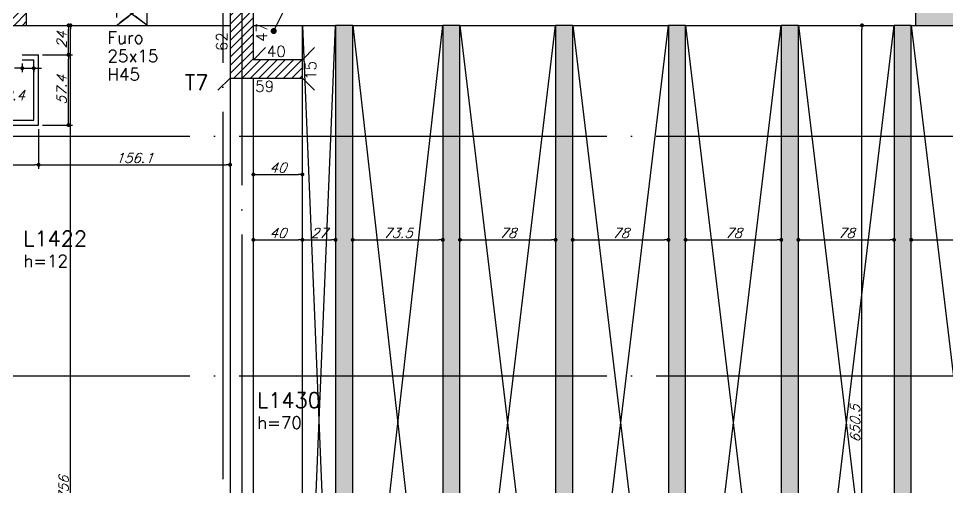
# Model space of a CAD drawing. Header units: millimetres. Extents: x -2290 to 5505, y -2157 to 2343.
# Drawn here: x 2064 to 2821, y 268 to 651 of the extents above; entities that cross this region are included whole.
import ezdxf
from ezdxf import colors
from ezdxf.entities.mleader import LeaderData, LeaderLine
from ezdxf.enums import TextEntityAlignment as Align
from ezdxf.math import Vec2, Vec3

# ---------------------------------------------------------------- set-up
doc = ezdxf.new("R2010")
doc.units = ezdxf.units.MM
doc.header["$LTSCALE"] = 50
doc.linetypes.add('EIXO', pattern=[6.8, 6, -0.4, 0, -0.4])
doc.linetypes.add('HIDDEN', pattern=[0.375, 0.25, -0.125])
for name, color, linetype in [('242', 3, 'Continuous'), ('F-AUX-RED', 1, 'Continuous'), ('F-COTAS', 106, 'Continuous'), ('F-EIXO', 12, 'EIXO'), ('F-FURO-PAREDE', 2, 'HIDDEN'), ('F-FURO-PAREDE-TEXTOS', 2, 'Continuous'), ('F-LAJES', 3, 'Continuous'), ('F-LAJES-DIM', 2, 'Continuous'), ('F-LAJES-NOME', 4, 'Continuous'), ('F-PILARES-DIM', 172, 'Continuous'), ('F-PILARES-HACH', 174, 'Continuous'), ('F-PILARES-M', 170, 'Continuous'), ('F-PILARES-N', 170, 'Continuous'), ('F-PILARES-NASCE', 4, 'Continuous'), ('F-PILARES-NOME', 170, 'Continuous'), ('F-PILARES-S', 170, 'Continuous'), ('F-TEXTO', 6, 'Continuous'), ('F-VIGAS', 3, 'Continuous'), ('F-VÃO', 1, 'Continuous')]:
    doc.layers.add(name, color=color, linetype=linetype)
doc.layers.add('F-DESNIVEL-6', color=7, linetype='Continuous', true_color=0xffdebd)
doc.styles.add('CP-TEXT-INCL', font='simplex.shx', dxfattribs={"oblique": 20})
doc.styles.add('MCP', font='simplex.shx')
doc.styles.add('ROMANS', font='simplex.shx')
doc.styles.get("Standard").update_dxf_attribs({"font": 'simplex.shx'})
doc.dimstyles.new('CP-COTAS-50', dxfattribs={"dimscale": 0.64, "dimtxt": 12.5, "dimasz": 5, "dimexe": 5, "dimexo": 5, "dimgap": 2.5, "dimtad": 1, "dimdec": 1, "dimdsep": 46, "dimtxsty": 'CP-TEXT-INCL', "dimblk1": 'DOT', "dimblk2": 'DOT', "dimsah": 1, "dimcen": 9, "dimclrd": 256, "dimclre": 256, "dimclrt": 256, "dimadec": 0, "dimazin": 0, "dimtfac": 1, "dimtdec": 1, "dimtmove": 2, "dimatfit": 3, "dimldrblk": 'DOT', "dimfxl": 0, "dimtolj": 1, "dimarcsym": 0})

# ---------------------------------------------------------------- blocks, each defined once
blk = doc.blocks.new('*U51')
at = {"layer": 'F-EIXO'}
blk.add_line((0, 0), (5174.35, 0), dxfattribs=at)
at = {"layer": 'F-TEXTO', "style": 'ROMANS'}
blk.add_attdef('EIXO', text='', height=17.5, dxfattribs=at).set_placement((-28.21, 0), align=Align.MIDDLE_CENTER)
blk = doc.blocks.new('*U34')
at = {"layer": 'F-EIXO'}
blk.add_line((0, 0), (5174.35, 0), dxfattribs=at)
at = {"layer": 'F-TEXTO', "style": 'ROMANS'}
blk.add_attdef('EIXO', text='', height=17.5, dxfattribs=at).set_placement((-28.21, 0), align=Align.MIDDLE_CENTER)
blk = doc.blocks.new('*U24')
at = {"layer": 'F-EIXO'}
blk.add_line((0, 0), (0, -2861.07), dxfattribs=at)
at = {"layer": 'F-TEXTO', "style": 'ROMANS'}
blk.add_attdef('EIXO', text='', height=17.5, rotation=360, dxfattribs=at).set_placement((0, 28.21), align=Align.MIDDLE_CENTER)
blk = doc.blocks.new('*U28')
at = {"layer": 'F-EIXO'}
blk.add_line((0, 0), (0, -2961.07), dxfattribs=at)
at = {"layer": 'F-TEXTO', "style": 'ROMANS'}
blk.add_attdef('EIXO', text='', height=17.5, rotation=360, dxfattribs=at).set_placement((0, 28.21), align=Align.MIDDLE_CENTER)
blk = doc.blocks.new('_DOT')
at = {"color": 0, "linetype": 'ByBlock'}
blk.add_line((-0.5, 0), (-1, 0), dxfattribs=at)
at = {"color": 0, "linetype": 'ByBlock', "const_width": 0.5}
blk.add_lwpolyline([(-0.25, 0, 1), (0.25, 0, 1)], format="xyb", close=True, dxfattribs=at)
blk = doc.blocks.new('*D151')
at = {"layer": 'DEFPOINTS', "color": 0, "linetype": 'Continuous', "transparency": 16777216}
for p in [(2105.89, 645.5), (2105.89, 645.5), (2105.89, -110.5)]:
    blk.add_point(p, dxfattribs=at)
at = {"layer": 'F-COTAS', "linetype": 'Continuous', "lineweight": -2, "transparency": 16777216}
blk.add_line((2105.89, -107.3), (2105.89, 642.3), dxfattribs=at)
at = {"layer": 'F-COTAS', "linetype": 'Continuous', "lineweight": -2, "transparency": 16777216, "xscale": 3.2, "yscale": 3.2, "zscale": 3.2}
for p, rotation in [((2105.89, 645.5), 90), ((2105.89, -110.5), 270)]:
    blk.add_blockref('_DOT', p, dxfattribs=dict(at, rotation=rotation))
at = {"layer": 'F-COTAS', "linetype": 'Continuous', "transparency": 16777216, "insert": (2100.29, 267.5), "char_height": 8, "attachment_point": 5, "rotation": 90, "style": 'CP-TEXT-INCL'}
blk.add_mtext('\\A1;756', dxfattribs=at)
blk = doc.blocks.new('*D153')
at = {"layer": 'DEFPOINTS', "color": 0, "linetype": 'Continuous', "transparency": 16777216}
for p in [(2751.4, 645.5), (2751.4, 645.5), (2751.4, -5)]:
    blk.add_point(p, dxfattribs=at)
at = {"layer": 'F-COTAS', "linetype": 'Continuous', "lineweight": -2, "transparency": 16777216}
blk.add_line((2751.4, -1.8), (2751.4, 642.3), dxfattribs=at)
at = {"layer": 'F-COTAS', "linetype": 'Continuous', "lineweight": -2, "transparency": 16777216, "xscale": 3.2, "yscale": 3.2, "zscale": 3.2}
for p, rotation in [((2751.4, 645.5), 90), ((2751.4, -5), 270)]:
    blk.add_blockref('_DOT', p, dxfattribs=dict(at, rotation=rotation))
at = {"layer": 'F-COTAS', "linetype": 'Continuous', "transparency": 16777216, "insert": (2745.8, 320.25), "char_height": 8, "attachment_point": 5, "rotation": 90, "style": 'CP-TEXT-INCL'}
blk.add_mtext('\\A1;650.5', dxfattribs=at)
blk = doc.blocks.new('*D176')
at = {"layer": 'DEFPOINTS', "color": 0, "linetype": 'Continuous', "transparency": 16777216}
for p in [(2255, 470.41), (2295, 470.41), (2295, 470.41)]:
    blk.add_point(p, dxfattribs=at)
at = {"layer": 'F-COTAS', "linetype": 'Continuous', "lineweight": -2, "transparency": 16777216}
blk.add_line((2258.2, 470.41), (2291.8, 470.41), dxfattribs=at)
at = {"layer": 'F-COTAS', "linetype": 'Continuous', "lineweight": -2, "transparency": 16777216, "xscale": 3.2, "yscale": 3.2, "zscale": 3.2, "rotation": 180}
blk.add_blockref('_DOT', (2255, 470.41), dxfattribs=at)
at = {"layer": 'F-COTAS', "linetype": 'Continuous', "lineweight": -2, "transparency": 16777216, "xscale": 3.2, "yscale": 3.2, "zscale": 3.2}
blk.add_blockref('_DOT', (2295, 470.41), dxfattribs=at)
at = {"layer": 'F-COTAS', "linetype": 'Continuous', "transparency": 16777216, "insert": (2275, 476.01), "char_height": 8, "attachment_point": 5, "style": 'CP-TEXT-INCL'}
blk.add_mtext('\\A1;40', dxfattribs=at)
blk = doc.blocks.new('*D177')
at = {"layer": 'DEFPOINTS', "color": 0, "linetype": 'Continuous', "transparency": 16777216}
for p in [(2295, 470.41), (2322.04, 470.41), (2322.04, 470.41)]:
    blk.add_point(p, dxfattribs=at)
at = {"layer": 'F-COTAS', "linetype": 'Continuous', "lineweight": -2, "transparency": 16777216}
blk.add_line((2298.2, 470.41), (2318.84, 470.41), dxfattribs=at)
at = {"layer": 'F-COTAS', "linetype": 'Continuous', "lineweight": -2, "transparency": 16777216, "xscale": 3.2, "yscale": 3.2, "zscale": 3.2, "rotation": 180}
blk.add_blockref('_DOT', (2295, 470.41), dxfattribs=at)
at = {"layer": 'F-COTAS', "linetype": 'Continuous', "lineweight": -2, "transparency": 16777216, "xscale": 3.2, "yscale": 3.2, "zscale": 3.2}
blk.add_blockref('_DOT', (2322.04, 470.41), dxfattribs=at)
at = {"layer": 'F-COTAS', "linetype": 'Continuous', "transparency": 16777216, "insert": (2308.52, 476.01), "char_height": 8, "attachment_point": 5, "style": 'CP-TEXT-INCL'}
blk.add_mtext('\\A1;27', dxfattribs=at)
blk = doc.blocks.new('*D178')
at = {"layer": 'DEFPOINTS', "color": 0, "linetype": 'Continuous', "transparency": 16777216}
for p in [(2336.04, 470.41), (2409.54, 470.41), (2409.54, 470.41)]:
    blk.add_point(p, dxfattribs=at)
at = {"layer": 'F-COTAS', "linetype": 'Continuous', "lineweight": -2, "transparency": 16777216}
blk.add_line((2339.24, 470.41), (2406.34, 470.41), dxfattribs=at)
at = {"layer": 'F-COTAS', "linetype": 'Continuous', "lineweight": -2, "transparency": 16777216, "xscale": 3.2, "yscale": 3.2, "zscale": 3.2, "rotation": 180}
blk.add_blockref('_DOT', (2336.04, 470.41), dxfattribs=at)
at = {"layer": 'F-COTAS', "linetype": 'Continuous', "lineweight": -2, "transparency": 16777216, "xscale": 3.2, "yscale": 3.2, "zscale": 3.2}
blk.add_blockref('_DOT', (2409.54, 470.41), dxfattribs=at)
at = {"layer": 'F-COTAS', "linetype": 'Continuous', "transparency": 16777216, "insert": (2372.79, 476.01), "char_height": 8, "attachment_point": 5, "style": 'CP-TEXT-INCL'}
blk.add_mtext('\\A1;73.5', dxfattribs=at)
blk = doc.blocks.new('*D179')
at = {"layer": 'DEFPOINTS', "color": 0, "linetype": 'Continuous', "transparency": 16777216}
for p in [(2423.54, 470.41), (2501.5, 470.41), (2501.5, 470.41)]:
    blk.add_point(p, dxfattribs=at)
at = {"layer": 'F-COTAS', "linetype": 'Continuous', "lineweight": -2, "transparency": 16777216}
blk.add_line((2426.74, 470.41), (2498.3, 470.41), dxfattribs=at)
at = {"layer": 'F-COTAS', "linetype": 'Continuous', "lineweight": -2, "transparency": 16777216, "xscale": 3.2, "yscale": 3.2, "zscale": 3.2, "rotation": 180}
blk.add_blockref('_DOT', (2423.54, 470.41), dxfattribs=at)
at = {"layer": 'F-COTAS', "linetype": 'Continuous', "lineweight": -2, "transparency": 16777216, "xscale": 3.2, "yscale": 3.2, "zscale": 3.2}
blk.add_blockref('_DOT', (2501.5, 470.41), dxfattribs=at)
at = {"layer": 'F-COTAS', "linetype": 'Continuous', "transparency": 16777216, "insert": (2462.52, 476.01), "char_height": 8, "attachment_point": 5, "style": 'CP-TEXT-INCL'}
blk.add_mtext('\\A1;78', dxfattribs=at)
blk = doc.blocks.new('*D180')
at = {"layer": 'DEFPOINTS', "color": 0, "linetype": 'Continuous', "transparency": 16777216}
for p in [(2515.5, 470.41), (2593.54, 470.41), (2593.54, 470.41)]:
    blk.add_point(p, dxfattribs=at)
at = {"layer": 'F-COTAS', "linetype": 'Continuous', "lineweight": -2, "transparency": 16777216}
blk.add_line((2518.7, 470.41), (2590.34, 470.41), dxfattribs=at)
at = {"layer": 'F-COTAS', "linetype": 'Continuous', "lineweight": -2, "transparency": 16777216, "xscale": 3.2, "yscale": 3.2, "zscale": 3.2, "rotation": 180}
blk.add_blockref('_DOT', (2515.5, 470.41), dxfattribs=at)
at = {"layer": 'F-COTAS', "linetype": 'Continuous', "lineweight": -2, "transparency": 16777216, "xscale": 3.2, "yscale": 3.2, "zscale": 3.2}
blk.add_blockref('_DOT', (2593.54, 470.41), dxfattribs=at)
at = {"layer": 'F-COTAS', "linetype": 'Continuous', "transparency": 16777216, "insert": (2554.52, 476.01), "char_height": 8, "attachment_point": 5, "style": 'CP-TEXT-INCL'}
blk.add_mtext('\\A1;78', dxfattribs=at)
blk = doc.blocks.new('*D181')
at = {"layer": 'DEFPOINTS', "color": 0, "linetype": 'Continuous', "transparency": 16777216}
for p in [(2607.54, 470.41), (2685.54, 470.41), (2685.54, 470.41)]:
    blk.add_point(p, dxfattribs=at)
at = {"layer": 'F-COTAS', "linetype": 'Continuous', "lineweight": -2, "transparency": 16777216}
blk.add_line((2610.74, 470.41), (2682.34, 470.41), dxfattribs=at)
at = {"layer": 'F-COTAS', "linetype": 'Continuous', "lineweight": -2, "transparency": 16777216, "xscale": 3.2, "yscale": 3.2, "zscale": 3.2, "rotation": 180}
blk.add_blockref('_DOT', (2607.54, 470.41), dxfattribs=at)
at = {"layer": 'F-COTAS', "linetype": 'Continuous', "lineweight": -2, "transparency": 16777216, "xscale": 3.2, "yscale": 3.2, "zscale": 3.2}
blk.add_blockref('_DOT', (2685.54, 470.41), dxfattribs=at)
at = {"layer": 'F-COTAS', "linetype": 'Continuous', "transparency": 16777216, "insert": (2646.54, 476.01), "char_height": 8, "attachment_point": 5, "style": 'CP-TEXT-INCL'}
blk.add_mtext('\\A1;78', dxfattribs=at)
blk = doc.blocks.new('*D182')
at = {"layer": 'DEFPOINTS', "color": 0, "linetype": 'Continuous', "transparency": 16777216}
for p in [(2699.54, 470.41), (2777.54, 470.41), (2777.54, 470.41)]:
    blk.add_point(p, dxfattribs=at)
at = {"layer": 'F-COTAS', "linetype": 'Continuous', "lineweight": -2, "transparency": 16777216}
blk.add_line((2702.74, 470.41), (2774.34, 470.41), dxfattribs=at)
at = {"layer": 'F-COTAS', "linetype": 'Continuous', "lineweight": -2, "transparency": 16777216, "xscale": 3.2, "yscale": 3.2, "zscale": 3.2, "rotation": 180}
blk.add_blockref('_DOT', (2699.54, 470.41), dxfattribs=at)
at = {"layer": 'F-COTAS', "linetype": 'Continuous', "lineweight": -2, "transparency": 16777216, "xscale": 3.2, "yscale": 3.2, "zscale": 3.2}
blk.add_blockref('_DOT', (2777.54, 470.41), dxfattribs=at)
at = {"layer": 'F-COTAS', "linetype": 'Continuous', "transparency": 16777216, "insert": (2738.54, 476.01), "char_height": 8, "attachment_point": 5, "style": 'CP-TEXT-INCL'}
blk.add_mtext('\\A1;78', dxfattribs=at)
blk = doc.blocks.new('*D183')
at = {"layer": 'DEFPOINTS', "color": 0, "linetype": 'Continuous', "transparency": 16777216}
for p in [(2791.54, 470.41), (2869.54, 470.41), (2869.54, 470.41)]:
    blk.add_point(p, dxfattribs=at)
at = {"layer": 'F-COTAS', "linetype": 'Continuous', "lineweight": -2, "transparency": 16777216}
blk.add_line((2794.74, 470.41), (2866.34, 470.41), dxfattribs=at)
at = {"layer": 'F-COTAS', "linetype": 'Continuous', "lineweight": -2, "transparency": 16777216, "xscale": 3.2, "yscale": 3.2, "zscale": 3.2, "rotation": 180}
blk.add_blockref('_DOT', (2791.54, 470.41), dxfattribs=at)
at = {"layer": 'F-COTAS', "linetype": 'Continuous', "lineweight": -2, "transparency": 16777216, "xscale": 3.2, "yscale": 3.2, "zscale": 3.2}
blk.add_blockref('_DOT', (2869.54, 470.41), dxfattribs=at)
at = {"layer": 'F-COTAS', "linetype": 'Continuous', "transparency": 16777216, "insert": (2830.54, 476.01), "char_height": 8, "attachment_point": 5, "style": 'CP-TEXT-INCL'}
blk.add_mtext('\\A1;78', dxfattribs=at)
blk = doc.blocks.new('*D194')
at = {"layer": 'DEFPOINTS', "color": 0, "linetype": 'Continuous', "transparency": 16777216}
for p in [(2255, 523.76), (2295, 523.76), (2295, 523.76)]:
    blk.add_point(p, dxfattribs=at)
at = {"layer": 'F-COTAS', "linetype": 'Continuous', "lineweight": -2, "transparency": 16777216}
blk.add_line((2258.2, 523.76), (2291.8, 523.76), dxfattribs=at)
at = {"layer": 'F-COTAS', "linetype": 'Continuous', "lineweight": -2, "transparency": 16777216, "xscale": 3.2, "yscale": 3.2, "zscale": 3.2, "rotation": 180}
blk.add_blockref('_DOT', (2255, 523.76), dxfattribs=at)
at = {"layer": 'F-COTAS', "linetype": 'Continuous', "lineweight": -2, "transparency": 16777216, "xscale": 3.2, "yscale": 3.2, "zscale": 3.2}
blk.add_blockref('_DOT', (2295, 523.76), dxfattribs=at)
at = {"layer": 'F-COTAS', "linetype": 'Continuous', "transparency": 16777216, "insert": (2275, 529.36), "char_height": 8, "attachment_point": 5, "style": 'CP-TEXT-INCL'}
blk.add_mtext('\\A1;40', dxfattribs=at)
blk = doc.blocks.new('*D263')
at = {"layer": 'DEFPOINTS', "color": 0, "transparency": 16777216}
for p in [(2796, 1664.5), (3306.18, 1664.5), (2255, -894.5)]:
    blk.add_point(p, dxfattribs=at)
at = {"layer": 'F-COTAS', "lineweight": -2, "transparency": 16777216}
for p, q in [((2799.2, 1664.5), (3309.38, 1664.5)), ((3306.18, -891.3), (3306.18, 1661.3)), ((2258.2, -894.5), (3309.38, -894.5))]:
    blk.add_line(p, q, dxfattribs=at)
at = {"layer": 'F-COTAS', "lineweight": -2, "transparency": 16777216, "xscale": 3.2, "yscale": 3.2, "zscale": 3.2}
for p, rotation in [((3306.18, 1664.5), 90), ((3306.18, -894.5), 270)]:
    blk.add_blockref('_DOT', p, dxfattribs=dict(at, rotation=rotation))
at = {"layer": 'F-COTAS', "transparency": 16777216, "insert": (3300.58, 385), "char_height": 8, "attachment_point": 5, "rotation": 90, "style": 'CP-TEXT-INCL'}
blk.add_mtext('\\A1;2559', dxfattribs=at)
blk = doc.blocks.new('*D338')
at = {"layer": 'DEFPOINTS', "color": 0, "transparency": 16777216}
for p in [(2084.2, 645.5), (2104.19, 645.5), (2079.86, 621.45)]:
    blk.add_point(p, dxfattribs=at)
at = {"layer": 'F-COTAS', "lineweight": -2, "transparency": 16777216}
for p, q in [((2087.4, 645.5), (2107.39, 645.5)), ((2104.19, 624.65), (2104.19, 642.3)), ((2083.06, 621.45), (2107.39, 621.45))]:
    blk.add_line(p, q, dxfattribs=at)
at = {"layer": 'F-COTAS', "lineweight": -2, "transparency": 16777216, "xscale": 3.2, "yscale": 3.2, "zscale": 3.2}
for p, rotation in [((2104.19, 645.5), 90), ((2104.19, 621.45), 270)]:
    blk.add_blockref('_DOT', p, dxfattribs=dict(at, rotation=rotation))
at = {"layer": 'F-COTAS', "transparency": 16777216, "insert": (2098.59, 633.48), "char_height": 8, "attachment_point": 5, "rotation": 90, "style": 'CP-TEXT-INCL'}
blk.add_mtext('\\A1;24', dxfattribs=at)
blk = doc.blocks.new('*D339')
at = {"layer": 'DEFPOINTS', "color": 0, "transparency": 16777216}
for p in [(2079.86, 621.45), (2104.19, 621.45), (2079.86, 564.06)]:
    blk.add_point(p, dxfattribs=at)
at = {"layer": 'F-COTAS', "lineweight": -2, "transparency": 16777216}
for p, q in [((2083.06, 621.45), (2107.39, 621.45)), ((2104.19, 567.26), (2104.19, 618.25)), ((2083.06, 564.06), (2107.39, 564.06))]:
    blk.add_line(p, q, dxfattribs=at)
at = {"layer": 'F-COTAS', "lineweight": -2, "transparency": 16777216, "xscale": 3.2, "yscale": 3.2, "zscale": 3.2}
for p, rotation in [((2104.19, 621.45), 90), ((2104.19, 564.06), 270)]:
    blk.add_blockref('_DOT', p, dxfattribs=dict(at, rotation=rotation))
at = {"layer": 'F-COTAS', "transparency": 16777216, "insert": (2098.59, 592.76), "char_height": 8, "attachment_point": 5, "rotation": 90, "style": 'CP-TEXT-INCL'}
blk.add_mtext('\\A1;57.4', dxfattribs=at)
blk = doc.blocks.new('*D340')
at = {"layer": 'DEFPOINTS', "color": 0, "transparency": 16777216}
for p in [(1905.5, 564.06), (2079.86, 564.06), (2079.86, 531.67)]:
    blk.add_point(p, dxfattribs=at)
at = {"layer": 'F-COTAS', "lineweight": -2, "transparency": 16777216}
for p, q in [((1905.5, 560.86), (1905.5, 528.47)), ((2079.86, 560.86), (2079.86, 528.47)), ((1908.7, 531.67), (2076.66, 531.67))]:
    blk.add_line(p, q, dxfattribs=at)
at = {"layer": 'F-COTAS', "lineweight": -2, "transparency": 16777216, "xscale": 3.2, "yscale": 3.2, "zscale": 3.2, "rotation": 180}
blk.add_blockref('_DOT', (1905.5, 531.67), dxfattribs=at)
at = {"layer": 'F-COTAS', "lineweight": -2, "transparency": 16777216, "xscale": 3.2, "yscale": 3.2, "zscale": 3.2}
blk.add_blockref('_DOT', (2079.86, 531.67), dxfattribs=at)
at = {"layer": 'F-COTAS', "transparency": 16777216, "insert": (1992.68, 537.27), "char_height": 8, "attachment_point": 5, "style": 'CP-TEXT-INCL'}
blk.add_mtext('\\A1;174.4', dxfattribs=at)
blk = doc.blocks.new('*D341')
at = {"layer": 'DEFPOINTS', "color": 0, "transparency": 16777216}
for p in [(2066.5, 617.45), (2075.86, 613.21), (2075.86, 610.47)]:
    blk.add_point(p, dxfattribs=at)
at = {"layer": 'F-COTAS', "lineweight": -2, "transparency": 16777216}
for p, q in [((2066.5, 614.25), (2066.5, 607.27)), ((2063.3, 610.47), (2060.1, 610.47)), ((2066.5, 610.47), (2075.86, 610.47)), ((2075.86, 610.01), (2075.86, 607.27)), ((2079.06, 610.47), (2082.26, 610.47))]:
    blk.add_line(p, q, dxfattribs=at)
at = {"layer": 'F-COTAS', "lineweight": -2, "transparency": 16777216, "xscale": 3.2, "yscale": 3.2, "zscale": 3.2}
blk.add_blockref('_DOT', (2066.5, 610.47), dxfattribs=at)
at = {"layer": 'F-COTAS', "lineweight": -2, "transparency": 16777216, "xscale": 3.2, "yscale": 3.2, "zscale": 3.2, "rotation": 180}
blk.add_blockref('_DOT', (2075.86, 610.47), dxfattribs=at)
at = {"layer": 'F-COTAS', "transparency": 16777216, "insert": (2059.91, 588.47), "char_height": 8, "attachment_point": 5, "style": 'CP-TEXT-INCL'}
blk.add_mtext('\\A1;9.4', dxfattribs=at)
blk = doc.blocks.new('*D351')
at = {"layer": 'DEFPOINTS', "color": 0, "transparency": 16777216}
for p in [(2079.86, 564.06), (2236, 564.06), (2236, 531.67)]:
    blk.add_point(p, dxfattribs=at)
at = {"layer": 'F-COTAS', "lineweight": -2, "transparency": 16777216}
for p, q in [((2079.86, 560.86), (2079.86, 528.47)), ((2236, 560.86), (2236, 528.47)), ((2083.06, 531.67), (2232.8, 531.67))]:
    blk.add_line(p, q, dxfattribs=at)
at = {"layer": 'F-COTAS', "lineweight": -2, "transparency": 16777216, "xscale": 3.2, "yscale": 3.2, "zscale": 3.2, "rotation": 180}
blk.add_blockref('_DOT', (2079.86, 531.67), dxfattribs=at)
at = {"layer": 'F-COTAS', "lineweight": -2, "transparency": 16777216, "xscale": 3.2, "yscale": 3.2, "zscale": 3.2}
blk.add_blockref('_DOT', (2236, 531.67), dxfattribs=at)
at = {"layer": 'F-COTAS', "transparency": 16777216, "insert": (2157.93, 537.27), "char_height": 8, "attachment_point": 5, "style": 'CP-TEXT-INCL'}
blk.add_mtext('\\A1;156.1', dxfattribs=at)

msp = doc.modelspace()

# ---------------------------------------------------------------- hatches: boundary and pattern name
at = {"layer": 'F-DESNIVEL-6', "linetype": 'Continuous'}
msp.add_hatch(color=256, dxfattribs=at).paths.add_polyline_path([(2795, 645.5), (2835, 645.5), (2835, 664.5), (2795, 664.5)], flags=16)
at = {"layer": 'F-PILARES-HACH', "linetype": 'Continuous'}
h = msp.add_hatch(dxfattribs=at)
h.set_pattern_fill('ANSI31', color=256, scale=1.5, style=0)
h.paths.add_polyline_path([(2070, 645.5), (2070, 883.5), (1832, 883.5), (1832, 864.5), (2051, 864.5), (2051, 664.5), (1832, 664.5), (1832, 645.5)], flags=16)
h = msp.add_hatch(dxfattribs=at)
h.set_pattern_fill('ANSI31', color=256, scale=1.5, style=0)
h.paths.add_polyline_path([(2236, 602.47), (2295, 602.47), (2295, 617.47), (2255, 617.47), (2255, 664.5), (2236, 664.5)], flags=16)

# ---------------------------------------------------------------- linework, layer by layer
at = {"layer": '242', "linetype": 'Continuous'}
for p, q in [((2255.452, 625.552), (2255.452, 625.552)), ((2245.5, 609.97), (2245.5, 609.97))]:
    msp.add_line(p, q, dxfattribs=at)
at = {"layer": 'F-DESNIVEL-6', "linetype": 'Continuous'}
for points in [[(2336.036, -5), (2336.036, 645.5), (2322.036, 645.5)], [(2336.036, -5), (2322.036, 645.5), (2322.036, -5)], [(2423.536, -5), (2423.536, 645.5), (2409.536, 645.5)], [(2423.536, -5), (2409.536, 645.5), (2409.536, -5)], [(2515.5, -5), (2515.5, 645.5), (2501.5, 645.5)], [(2515.5, -5), (2501.5, 645.5), (2501.5, -5)], [(2607.536, -5), (2607.536, 645.5), (2593.536, 645.5)], [(2607.536, -5), (2593.536, 645.5), (2593.536, -5)], [(2699.536, -5), (2699.536, 645.5), (2685.536, 645.5)], [(2699.536, -5), (2685.536, 645.5), (2685.536, -5)], [(2791.536, -5), (2791.536, 645.5), (2777.536, 645.5)], [(2791.536, -5), (2777.536, 645.5), (2777.536, -5)]]:
    msp.add_solid(points, dxfattribs=at)
at = {"layer": 'F-FURO-PAREDE'}
msp.add_lwpolyline([(2155.998, 655), (2143.498, 645.5), (2168.498, 645.5), (2155.998, 655), (2168.498, 645.5), (2168.498, 664.5), (2155.998, 655), (2168.498, 664.5), (2143.498, 664.5), (2155.998, 655), (2143.498, 664.5), (2143.498, 645.5), (2155.998, 655)], dxfattribs=at)
at = {"layer": 'F-LAJES', "linetype": 'Continuous'}
msp.add_line((2295, -5), (2295, 645.5), dxfattribs=at)
at = {"layer": 'F-LAJES'}
for p, q in [((2066.5, 621.454), (2079.862, 621.454)), ((2079.862, 564.058), (2079.862, 621.454)), ((2066.5, 617.454), (2075.862, 617.454)), ((2075.862, 568.058), (2075.862, 617.454)), ((1905.5, 564.058), (2079.862, 564.058)), ((1909.5, 568.058), (2075.862, 568.058))]:
    msp.add_line(p, q, dxfattribs=at)
at = {"layer": 'F-PILARES-M', "linetype": 'Continuous'}
msp.add_lwpolyline([(2795, 645.5), (2835, 645.5), (2835, 664.5), (2795, 664.5), (2795, 645.5)], dxfattribs=at)
at = {"layer": 'F-PILARES-N', "linetype": 'Continuous'}
msp.add_lwpolyline([(2236, 602.47), (2295, 602.47), (2295, 617.47), (2255, 617.47), (2255, 664.5), (2236, 664.5), (2236, 602.47)], dxfattribs=at)
at = {"layer": 'F-PILARES-NASCE', "linetype": 'Continuous'}
for p, q in [((2255, 617.47), (2265, 627.47)), ((2295, 617.47), (2305, 627.47)), ((2236, 602.47), (2226, 592.47)), ((2295, 602.47), (2305, 592.47))]:
    msp.add_line(p, q, dxfattribs=at)
at = {"layer": 'F-PILARES-S', "linetype": 'Continuous'}
msp.add_lwpolyline([(2070, 645.5), (2070, 883.5), (1832, 883.5), (1832, 864.5), (2051, 864.5), (2051, 664.5), (1832, 664.5), (1832, 645.5), (2070, 645.5)], dxfattribs=at)
at = {"layer": 'F-VIGAS'}
for points in [[(2070, 645.5), (2236, 645.5)], [(2255, 645.5), (2322.036, 645.5)], [(2322.036, 645.5), (2322.036, -5)], [(2336.036, 645.5), (2322.036, 645.5)], [(2336.036, -5), (2336.036, 645.5)], [(2336.036, 645.5), (2409.536, 645.5)], [(2409.536, 645.5), (2409.536, -5)], [(2423.536, 645.5), (2409.536, 645.5)], [(2423.536, -5), (2423.536, 645.5)], [(2423.536, 645.5), (2501.5, 645.5)], [(2501.5, 645.5), (2501.5, -5)], [(2515.5, 645.5), (2501.5, 645.5)], [(2515.5, -5), (2515.5, 645.5)], [(2515.5, 645.5), (2593.536, 645.5)], [(2593.536, 645.5), (2593.536, -5)], [(2607.536, 645.5), (2593.536, 645.5)], [(2607.536, -5), (2607.536, 645.5)], [(2607.536, 645.5), (2685.536, 645.5)], [(2685.536, 645.5), (2685.536, -5)], [(2699.536, 645.5), (2685.536, 645.5)], [(2699.536, -5), (2699.536, 645.5)], [(2699.536, 645.5), (2777.536, 645.5)], [(2777.536, 645.5), (2777.536, -5)], [(2791.536, 645.5), (2777.536, 645.5)], [(2791.536, -5), (2791.536, 645.5)], [(2791.536, 645.5), (2795, 645.5)], [(2236, 602.47), (2236, 15)], [(2255, -5), (2255, 602.47)]]:
    msp.add_lwpolyline(points, dxfattribs=at)
at = {"layer": 'F-VÃO'}
for p, q in [((2295, -5), (2322.036, 645.5)), ((2295, 645.5), (2322.036, -5)), ((2336.036, -5), (2409.536, 645.5)), ((2336.036, 645.5), (2409.536, -5)), ((2423.536, -5), (2501.5, 645.5)), ((2423.536, 645.5), (2501.5, -5)), ((2515.5, -5), (2593.536, 645.5)), ((2515.5, 645.5), (2593.536, -5)), ((2607.536, -5), (2685.536, 645.5)), ((2607.536, 645.5), (2685.536, -5)), ((2699.536, -5), (2777.536, 645.5)), ((2699.536, 645.5), (2777.536, -5)), ((2791.536, 645.5), (2869.536, -5))]:
    msp.add_line(p, q, dxfattribs=at)

# ---------------------------------------------------------------- block references
at = {"layer": 'F-EIXO', "linetype": 'Continuous'}
for name, p in [('*U28', (2230, 1935.283)), ('*U24', (2245.5, 1835.283)), ('*U51', (-1837.782, 555)), ('*U34', (-1837.782, 359.5))]:
    msp.add_blockref(name, p, dxfattribs=at)

# ---------------------------------------------------------------- texts
at = {"layer": 'F-FURO-PAREDE-TEXTOS', "linetype": 'Continuous', "style": 'MCP'}
for s, p in [('Furo', (2135.998, 630.5)), ('25x15', (2135.998, 615.5)), ('H45', (2135.998, 600.5))]:
    msp.add_text(s, height=10, dxfattribs=at).set_placement(p)
at = {"layer": 'F-LAJES-DIM', "linetype": 'Continuous', "style": 'MCP'}
for s, p in [('h=12', (2067.382, 448.136)), ('h=70', (2258.074, 316.203))]:
    msp.add_text(s, height=10, dxfattribs=at).set_placement(p)
at = {"layer": 'F-LAJES-NOME', "linetype": 'Continuous', "style": 'MCP'}
for s, p in [('L1422', (2067.382, 465.136)), ('L1430', (2258.074, 333.203))]:
    msp.add_text(s, height=12.5, dxfattribs=at).set_placement(p)
at = {"layer": 'F-PILARES-DIM', "linetype": 'Continuous', "style": 'MCP'}
for s, p in [('47', (2266.25, 631.985)), ('62', (2233.75, 624.485)), ('15', (2306.25, 600.97))]:
    msp.add_text(s, height=9, rotation=90, dxfattribs=at).set_placement(p)
for s, p in [('40', (2266, 619.72)), ('59', (2256.5, 591.22))]:
    msp.add_text(s, height=9, dxfattribs=at).set_placement(p)
at = {"layer": 'F-PILARES-NOME', "linetype": 'Continuous', "style": 'MCP'}
msp.add_text('T7', height=12.5, dxfattribs=at).set_placement((2199.074, 592.688))

# ---------------------------------------------------------------- dimensions: what is measured, and where the dimension line sits
at = {"layer": 'F-COTAS'}
for base, p1, p2, picture, middle in [((3306.182, 1664.5), (2255, -894.5), (2796, 1664.5), '*D263', (3300.582, 385)), ((2104.193, 645.5), (2079.862, 621.454), (2084.201, 645.5), '*D338', (2098.593, 633.477)), ((2104.193, 621.454), (2079.862, 564.058), (2079.862, 621.454), '*D339', (2098.593, 592.756))]:
    dim = msp.add_linear_dim(base=base, p1=p1, p2=p2, angle=90, dimstyle='CP-COTAS-50', override={"dimfxl": 7.5}, dxfattribs=at)
    dim.commit()
    dim.dimension.update_dxf_attribs({"geometry": picture, "text_midpoint": middle})
at = {"layer": 'F-COTAS', "linetype": 'Continuous'}
for base, p1, p2, angle, picture, middle in [((2105.895, 645.5), (2105.895, -110.5), (2105.895, 645.5), 270, '*D151', (2100.295, 267.5)), ((2751.399, 645.5), (2751.399, -5), (2751.399, 645.5), 270, '*D153', (2745.799, 320.25)), ((2295, 523.762), (2255, 523.762), (2295, 523.762), 180, '*D194', (2275, 529.362)), ((2295, 470.407), (2255, 470.407), (2295, 470.407), 180, '*D176', (2275, 476.007)), ((2322.036, 470.407), (2295, 470.407), (2322.036, 470.407), 180, '*D177', (2308.518, 476.007)), ((2409.536, 470.407), (2336.036, 470.407), (2409.536, 470.407), 180, '*D178', (2372.786, 476.007)), ((2501.5, 470.407), (2423.536, 470.407), (2501.5, 470.407), 180, '*D179', (2462.518, 476.007)), ((2593.536, 470.407), (2515.5, 470.407), (2593.536, 470.407), 180, '*D180', (2554.518, 476.007)), ((2685.536, 470.407), (2607.536, 470.407), (2685.536, 470.407), 180, '*D181', (2646.536, 476.007)), ((2777.536, 470.407), (2699.536, 470.407), (2777.536, 470.407), 180, '*D182', (2738.536, 476.007)), ((2869.536, 470.407), (2791.536, 470.407), (2869.536, 470.407), 180, '*D183', (2830.536, 476.007))]:
    dim = msp.add_linear_dim(base=base, p1=p1, p2=p2, angle=angle, dimstyle='CP-COTAS-50', dxfattribs=at)
    dim.commit()
    dim.dimension.update_dxf_attribs({"geometry": picture, "text_midpoint": middle})
at = {"layer": 'F-COTAS'}
dim = msp.add_linear_dim(base=(2075.862, 610.469), p1=(2066.5, 617.454), p2=(2075.862, 613.207), dimstyle='CP-COTAS-50', override={"dimfxl": 7.5}, dxfattribs=at)
dim.commit()
dim.dimension.update_dxf_attribs({"geometry": '*D341', "text_midpoint": (2059.906, 588.469), "dimtype": 160})
for base, p1, p2, picture, middle in [((2079.862, 531.666), (1905.5, 564.058), (2079.862, 564.058), '*D340', (1992.681, 537.266)), ((2236, 531.666), (2079.862, 564.058), (2236, 564.058), '*D351', (2157.931, 537.266))]:
    dim = msp.add_linear_dim(base=base, p1=p1, p2=p2, dimstyle='CP-COTAS-50', override={"dimfxl": 7.5}, dxfattribs=at)
    dim.commit()
    dim.dimension.update_dxf_attribs({"geometry": picture, "text_midpoint": middle})

# ---------------------------------------------------------------- leaders
at = {"layer": 'F-AUX-RED', "linetype": 'Continuous'}
ml = msp.add_multileader_mtext('Standard', dxfattribs=at)
ml.set_content('', color=256)
ml.set_leader_properties()
ml.set_arrow_properties(name='DOT')
ml.build(insert=Vec2(0, 0))
ml.multileader.update_dxf_attribs({"text_right_attachment_type": 6, "dogleg_length": 0.36, "arrow_head_size": 5})
ctx = ml.context
ctx.base_point, ctx.char_height, ctx.arrow_head_size, ctx.landing_gap_size, ctx.plane_origin = Vec3(2362.972, 688.486), 0.18, 5, 0.09, Vec3(2271.596, 640.893)
ctx.right_attachment = 6
notes = []
notes.append((ctx, [(0, (1, 1, 0), (2295.381, 688.486), (1, 0), 67.592, [(0, [(2271.596, 640.893)], 0, [])])]))
ctx.mtext.insert, ctx.mtext.flow_direction = Vec3(2363.062, 688.576), 5
for ctx, leaders in notes:
    for number, flags, end, landing, length, lines in leaders:
        leader = LeaderData()
        leader.index, (leader.has_last_leader_line, leader.has_dogleg_vector, leader.attachment_direction) = number, flags
        leader.last_leader_point, leader.dogleg_vector, leader.dogleg_length = Vec3(end), Vec3(landing), length
        for number, points, colour, breaks in lines:
            line = LeaderLine()
            line.index, line.vertices, line.color, line.breaks = number, Vec3.list(points), colors.encode_raw_color(colour), breaks
            leader.lines.append(line)
        ctx.leaders.append(leader)

doc.saveas('drawing.dxf')
